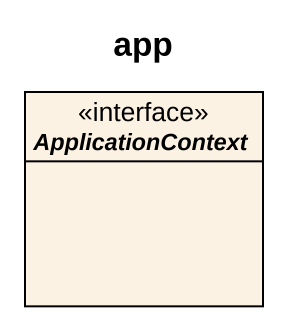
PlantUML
@startuml
title app
hide circle
hide empty members
interface ApplicationContext <<interface>>
@enduml
